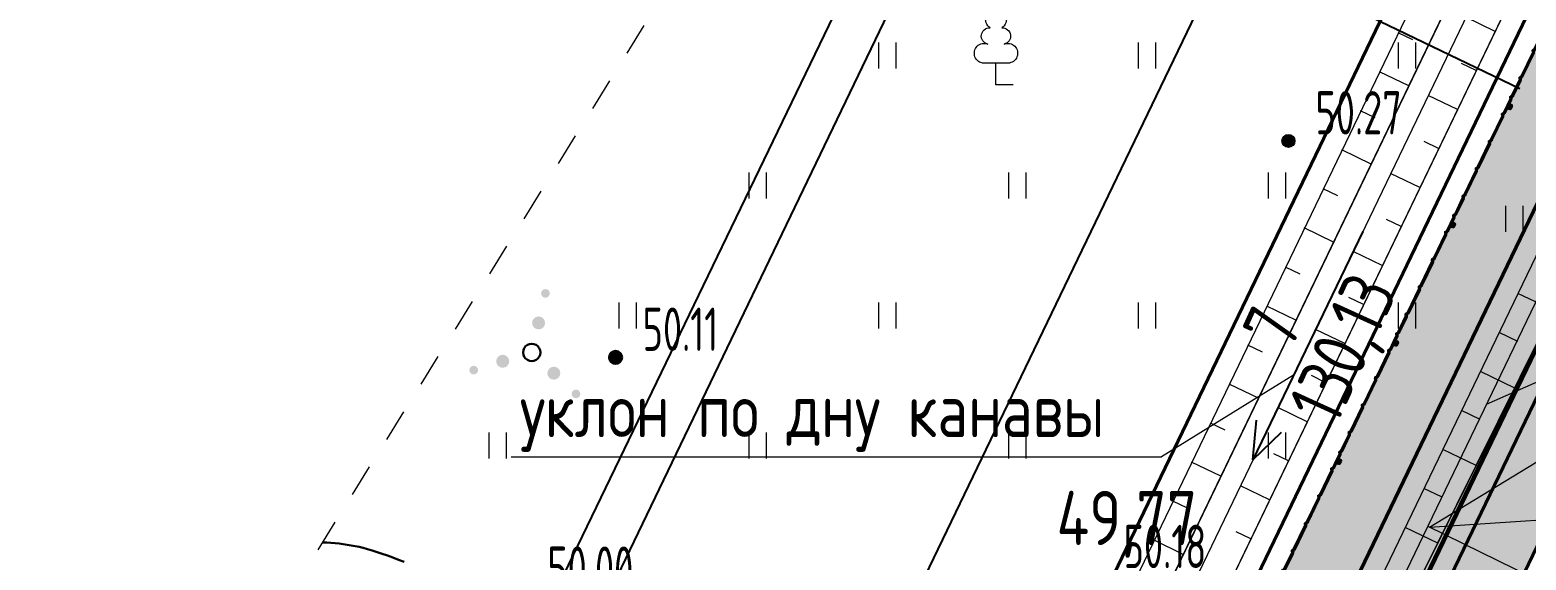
# Model space of a CAD drawing. Extents: x 1098675 to 1099684, y 381052 to 381453.
# Drawn here: x 1099204.19 to 1099238.75, y 381378.65 to 381390.89 of the extents above; entities that cross this region are included whole.
import ezdxf

# ---------------------------------------------------------------- set-up
doc = ezdxf.new("R2010")
doc.units = 0
doc.header["$MEASUREMENT"] = 0
doc.set_wipeout_variables(frame=1)
doc.header["$PDMODE"] = 34
doc.header["$PDSIZE"] = -1
doc.linetypes.add('500_189_2', pattern=[3, 1.5, -1.5])
doc.linetypes.add('Территория ПС Мелитопольская$0$GOST2.303 5', pattern=[24, 20, -1.5, 1, -1.5])
doc.layers.get('0').update_dxf_attribs({"linetype": 'CONTINUOUS', "lineweight": 0})
doc.layers.get('Defpoints').update_dxf_attribs({"color": 252, "linetype": 'CONTINUOUS'})
for name, color, linetype, lineweight in [('ГП', 7, 'CONTINUOUS', 20), ('ГП-ВП', 7, 'CONTINUOUS', 20), ('ГП-ВП вар.1', 7, 'CONTINUOUS', 0), ('ГП-площади', 252, 'CONTINUOUS', 0), ('ГП_БЛАГОУСТРОЙСТВО_ огражднение', 5, 'ограждение2', 30), ('ГП_БЛАГОУСТРОЙСТВО_озеленение', 73, 'CONTINUOUS', 5), ('ГП_БЛАГОУСТРОЙСТВО_тропа обхода по смежному титулу', 56, 'CONTINUOUS', 20), ('ГП_ГРАНИЦА_проект работ', 12, 'МИП_Граница_работ', 40), ('ГП_ТЕКСТ_размеры', 7, 'CONTINUOUS', 5), ('Разбивочный Благоустройство', 7, 'CONTINUOUS', 20), ('Съемка', 253, 'CONTINUOUS', 20), ('Территория ПС Мелитопольская$0$0.2 Внешнее ограждение', 5, 'CONTINUOUS', 40), ('Тропа обхода предв.', 7, 'CONTINUOUS', 0)]:
    doc.layers.add(name, color=color, linetype=linetype, lineweight=lineweight)
for name, color, linetype in [('Территория ПС Мелитопольская$0$0.4 Тропа обхода', 8, 'CONTINUOUS'), ('Территория ПС Мелитопольская$0$3_Осевая', 3, 'Территория ПС Мелитопольская$0$GOST2.303 5'), ('Территория ПС Мелитопольская$0$5_Заштрих', 6, 'CONTINUOUS')]:
    doc.layers.add(name, color=color, linetype=linetype)
doc.styles.add('GOST 2.304', font='GOST2304A.ttf', dxfattribs={"height": 1.25})
doc.styles.add('TOPO_D431', font='GOST2304A.ttf')
doc.styles.add('ГОСТ', font='GOST2304A.ttf', dxfattribs={"height": 2.5})
doc.styles.add('Территория ПС Мелитопольская$0$Standard', font='GOST2304A.ttf')
doc.linetypes.add('МИП_Граница_работ', pattern='A,10,-1.197667,[133,ltypeshp,S=0.35,R=0,X=0,Y=0],-0.044784,[133,ltypeshp,S=0.3,R=0,X=0,Y=0],-0.054403,[133,ltypeshp,S=0.24,R=0,X=0,Y=0],-0.071522,[133,ltypeshp,S=0.17,R=0,X=0,Y=0],-0.071361,[133,ltypeshp,S=0.1,R=0,X=0,Y=0],-1.662597,[133,ltypeshp,S=0.35,R=0,X=0,Y=0],-0.044784,[133,ltypeshp,S=0.3,R=0,X=0,Y=0],-0.054403,[133,ltypeshp,S=0.24,R=0,X=0,Y=0],-0.071522,[133,ltypeshp,S=0.17,R=0,X=0,Y=0],-0.071361,[133,ltypeshp,S=0.1,R=0,X=0,Y=0],-1.655597', length=15.000001)
doc.linetypes.add('ограждение2', pattern='A,0.25,-0.1,[132,ltypeshp.shx,S=0.1,R=0,X=-0.1,Y=0],-0.1,1', length=1.45)
doc.dimstyles.new('ISO-25', dxfattribs={"dimtxt": 1.5, "dimasz": 1.5, "dimexe": 1.25, "dimexo": 0, "dimtad": 1, "dimtxsty": 'TOPO_D431', "dimcen": 2.5, "dimazin": 0, "dimtfac": 1, "dimtmove": 0, "dimatfit": 3, "dimfxl": 1, "dimarcsym": 0})

# ---------------------------------------------------------------- blocks, each defined once
blk = doc.blocks.new('*D23')
at = {"layer": 'Defpoints', "color": 0, "linetype": 'Continuous', "lineweight": 60, "transparency": 16777216}
for p in [(1099247.43, 381419.422), (1099265.162, 381411.148), (1099255.26, 381389.926)]:
    blk.add_point(p, dxfattribs=at)
at = {"layer": 'ГП-ВП', "color": 0, "linetype": 'Continuous', "lineweight": -2, "transparency": 16777216}
for p, q in [((1099265.162, 381411.148), (1099246.297, 381419.951)), ((1099238.161, 381399.56), (1099246.795, 381418.063)), ((1099255.26, 381389.926), (1099236.394, 381398.729))]:
    blk.add_line(p, q, dxfattribs=at)
at = {"layer": 'ГП-ВП', "color": 0, "linetype": 'Continuous', "lineweight": 60, "transparency": 16777216}
for points in [[(1099246.569, 381418.169), (1099247.022, 381417.957), (1099247.43, 381419.422)], [(1099237.935, 381399.666), (1099238.388, 381399.454), (1099237.527, 381398.201)]]:
    blk.add_solid(points, dxfattribs=at)
at = {"layer": 'ГП-ВП', "color": 0, "linetype": 'Continuous', "transparency": 16777216, "insert": (1099241.13, 381409.441), "char_height": 1.5, "attachment_point": 5, "rotation": 64.9856, "style": 'TOPO_D431'}
blk.add_mtext('23,42', dxfattribs=at)
blk = doc.blocks.new('*D32')
at = {"layer": 'Defpoints', "color": 0, "linetype": 'Continuous', "lineweight": 60, "transparency": 16777216}
for p in [(1099229.11, 381404.375), (1099255.802, 381391.484), (1099214.88, 381306.752)]:
    blk.add_point(p, dxfattribs=at)
at = {"layer": 'ГП-ВП', "color": 0, "linetype": 'Continuous', "lineweight": -2, "transparency": 16777216}
for p, q in [((1099255.802, 381391.484), (1099227.984, 381404.918)), ((1099188.841, 381320.994), (1099228.458, 381403.024)), ((1099214.88, 381306.752), (1099187.063, 381320.187))]:
    blk.add_line(p, q, dxfattribs=at)
at = {"layer": 'ГП-ВП', "color": 0, "linetype": 'Continuous', "lineweight": 60, "transparency": 16777216}
for points in [[(1099228.232, 381403.133), (1099228.683, 381402.915), (1099229.11, 381404.375)], [(1099188.616, 381321.103), (1099189.066, 381320.885), (1099188.189, 381319.643)]]:
    blk.add_solid(points, dxfattribs=at)
at = {"layer": 'ГП-ВП', "color": 0, "linetype": 'Continuous', "lineweight": 20, "transparency": 16777216, "insert": (1099207.309, 381362.656), "char_height": 1.5, "attachment_point": 5, "rotation": 64.2216, "style": 'TOPO_D431'}
blk.add_mtext('94,1', dxfattribs=at)
blk = doc.blocks.new('Территория ПС Мелитопольская$0$Панель_Н3030_150_сбоку')
for p, q in [((5, 0), (10, 0)), ((5, 0), (5, -185)), ((10, 0), (10, -185)), ((5, -265), (5, -885)), ((7, -190), (34, -223)), ((34, -227), (7, -260)), ((10, -265), (10, -885)), ((38, -220), (11, -187)), ((11, -263), (38, -230)), ((5, -965), (5, -1585)), ((7, -890), (34, -923)), ((34, -927), (7, -960)), ((10, -965), (10, -1585)), ((38, -920), (11, -887)), ((11, -963), (38, -930)), ((5, -1665), (5, -2285)), ((7, -1590), (34, -1623)), ((34, -1627), (7, -1660)), ((10, -1665), (10, -2285)), ((38, -1620), (11, -1587)), ((11, -1663), (38, -1630)), ((5, -2365), (5, -2785)), ((7, -2290), (34, -2323)), ((34, -2327), (7, -2360)), ((10, -2365), (10, -2785)), ((38, -2320), (11, -2287)), ((11, -2363), (38, -2330)), ((5, -2865), (5, -3030)), ((5, -3030), (10, -3030)), ((7, -2790), (34, -2823)), ((34, -2827), (7, -2860)), ((10, -2865), (10, -3030)), ((38, -2820), (11, -2787)), ((11, -2863), (38, -2830))]:
    blk.add_line(p, q)
for centre in [(3, -25), (3, -175), (3, -275), (33, -225), (3, -425), (3, -575), (3, -725), (3, -875), (3, -975), (33, -925), (3, -1125), (3, -1275), (3, -1425), (3, -1575), (3, -1675), (33, -1625), (3, -1825), (3, -1975), (3, -2125), (3, -2275), (3, -2375), (33, -2325), (3, -2525), (3, -2675), (3, -2775), (3, -2875), (3, -3025), (33, -2825)]:
    blk.add_circle(centre, 2.5)
for centre, radius, start, end in [((13, -185), 7.5, 180, 219.486), ((13, -265), 7.5, 140.514, 180), ((13, -185), 2.5, 180, 219.486), ((13, -265), 2.5, 140.514, 180), ((33, -225), 7.5, 320.514, 39.486), ((13, -885), 7.5, 180, 219.486), ((13, -965), 7.5, 140.514, 180), ((13, -885), 2.5, 180, 219.486), ((13, -965), 2.5, 140.514, 180), ((33, -925), 7.5, 320.514, 39.486), ((13, -1585), 7.5, 180, 219.486), ((13, -1665), 7.5, 140.514, 180), ((13, -1585), 2.5, 180, 219.486), ((13, -1665), 2.5, 140.514, 180), ((33, -1625), 7.5, 320.514, 39.486), ((13, -2285), 7.5, 180, 219.486), ((13, -2365), 7.5, 140.514, 180), ((13, -2285), 2.5, 180, 219.486), ((13, -2365), 2.5, 140.514, 180), ((33, -2325), 7.5, 320.514, 39.486), ((13, -2785), 7.5, 180, 219.486), ((13, -2865), 7.5, 140.514, 180), ((13, -2785), 2.5, 180, 219.486), ((13, -2865), 2.5, 140.514, 180), ((33, -2825), 7.5, 320.514, 39.486)]:
    blk.add_arc(centre, radius, start, end)
blk = doc.blocks.new('*U75')
at = {"layer": 'Территория ПС Мелитопольская$0$5_Заштрих'}
h = blk.add_hatch(dxfattribs=at)
h.set_pattern_fill('ANSI31', color=256)
h.set_pattern_definition([(45, (-3717.2358, -503.4625), (-2.245064, 2.245064), [])])
edge = h.paths.add_edge_path()
edge.add_line((-40, 34), (-40, -34))
edge.add_arc((-34, -34), 6, 180, 270)
edge.add_line((-34, -40), (34, -40))
edge.add_arc((34, -34), 6, 270, 360)
edge.add_line((40, -34), (40, 34))
edge.add_arc((34, 34), 6, 0, 90)
edge.add_line((34, 40), (-34, 40))
edge.add_arc((-34, 34), 6, 90, 180)
edge = h.paths.add_edge_path(flags=16)
edge.add_line((-37, 34), (-37, -34))
edge.add_arc((-34, -34), 3, 180, 270)
edge.add_line((-34, -37), (34, -37))
edge.add_arc((34, -34), 3, 270, 360)
edge.add_line((37, -34), (37, 34))
edge.add_arc((34, 34), 3, 360, 450)
edge.add_line((34, 37), (-34, 37))
edge.add_arc((-34, 34), 3, 90, 180)
for points in [[(34, 40), (-34, 40, 0.414214), (-40, 34), (-40, -34, 0.414214), (-34, -40), (34, -40, 0.414214), (40, -34), (40, 34, 0.414214)], [(34, 37), (-34, 37, 0.414214), (-37, 34), (-37, -34, 0.414214), (-34, -37), (34, -37, 0.414214), (37, -34), (37, 34, 0.414214)]]:
    blk.add_lwpolyline(points, format="xyb", close=True)
at = {"layer": 'Территория ПС Мелитопольская$0$3_Осевая'}
for p, q in [((-80, 0), (80, 0)), ((0, -80), (0, 80))]:
    blk.add_line(p, q, dxfattribs=at)
at = {"style": 'Территория ПС Мелитопольская$0$Standard', "flags": 9}
for tag, p in [('НАИМЕНОВАНИЕ', (71, -97)), ('ЕД.ИЗМ', (71, -177))]:
    blk.add_attdef(tag, p, '', height=50, dxfattribs=at)
blk = doc.blocks.new('*U50')
at = {"xscale": -1}
for name, p, rotation in [('Территория ПС Мелитопольская$0$Панель_Н3030_150_сбоку', (37740, 86005), 336.3131653435842), ('*U75', (36555, 83216), 246.3131653435841), ('Территория ПС Мелитопольская$0$Панель_Н3030_150_сбоку', (36523, 83230), 336.3131653435842), ('*U75', (35337, 80441), 246.3131653435841), ('Территория ПС Мелитопольская$0$Панель_Н3030_150_сбоку', (35305, 80455), 336.3131653435842), ('*U75', (34120, 77667), 246.3131653435841), ('Территория ПС Мелитопольская$0$Панель_Н3030_150_сбоку', (34088, 77681), 336.3131653435842), ('*U75', (32903, 74892), 246.3131653435841), ('Территория ПС Мелитопольская$0$Панель_Н3030_150_сбоку', (32871, 74906), 336.3131653435842)]:
    blk.add_blockref(name, p, dxfattribs=dict(at, rotation=rotation))
blk = doc.blocks.new('Территория ПС Мелитопольская')
at = {"layer": 'Территория ПС Мелитопольская$0$0.4 Тропа обхода', "transparency": 33554534}
h = blk.add_hatch(color=256, dxfattribs=at)
h.dxf.hatch_style = 1
h.paths.add_polyline_path([(729104, 602832), (729225, 603130), (733466, 601233), (733380, 601036), (762579, 588771), (774045, 583823), (773675, 582825), (784155, 578208), (783870, 577056), (802583, 568921), (804433, 560231), (805151, 559888), (804505, 558535), (805975, 557904), (806369, 558822), (803976, 570060), (785748, 577984), (786028, 579117), (776266, 583536), (776626, 584530), (770978, 586532), (638012, 642832), (586836, 526190), (607888, 516968), (608530, 518433), (588945, 527013), (638843, 640743)])
at = {"layer": 'Территория ПС Мелитопольская$0$0.4 Тропа обхода'}
blk.add_lwpolyline([(729104, 602832), (638843, 640743), (588945, 527013), (608530, 518433), (607888, 516968), (586836, 526190), (638012, 642832), (770978, 586532), (776626, 584530), (776266, 583536), (786028, 579117), (785748, 577984), (803976, 570060), (806369, 558822), (805975, 557904), (804505, 558535)], dxfattribs=at)
at = {"layer": 'Территория ПС Мелитопольская$0$0.2 Внешнее ограждение'}
blk.add_blockref('*U50', (586859, 526239), dxfattribs=at)
blk = doc.blocks.new('*D110')
at = {"layer": 'Defpoints', "color": 0, "linetype": 'Continuous', "lineweight": 60, "transparency": 16777216}
for p in [(1099245.881, 381393.282), (1099251.56, 381390.549), (1099238.075, 381377.062)]:
    blk.add_point(p, dxfattribs=at)
at = {"layer": 'ГП_ТЕКСТ_размеры', "color": 0, "linetype": 'Continuous', "lineweight": -2, "transparency": 16777216}
for p, q in [((1099245.881, 381393.282), (1099252.686, 381390.007)), ((1099244.405, 381375.681), (1099250.909, 381389.197)), ((1099238.075, 381377.062), (1099244.881, 381373.787))]:
    blk.add_line(p, q, dxfattribs=at)
at = {"layer": 'ГП_ТЕКСТ_размеры', "color": 0, "linetype": 'Continuous', "lineweight": 60, "transparency": 16777216}
for points in [[(1099250.684, 381389.306), (1099251.135, 381389.089), (1099251.56, 381390.549)], [(1099244.18, 381375.789), (1099244.63, 381375.573), (1099243.755, 381374.329)]]:
    blk.add_solid(points, dxfattribs=at)
at = {"layer": 'ГП_ТЕКСТ_размеры', "color": 0, "linetype": 'Continuous', "lineweight": 5, "transparency": 16777216, "insert": (1099245.547, 381381.226), "char_height": 1.5, "attachment_point": 5, "rotation": 64.3023, "style": 'TOPO_D431'}
blk.add_mtext('18', dxfattribs=at)
blk = doc.blocks.new('*D111')
at = {"layer": 'Defpoints', "color": 0, "lineweight": 60, "ltscale": 5.5, "transparency": 16777216}
for p in [(1099241.688, 381427.963), (1099255.548, 381421.287), (1099200.283, 381306.545)]:
    blk.add_point(p, dxfattribs=at)
at = {"layer": 'ГП_ТЕКСТ_размеры', "color": 0, "lineweight": -2, "ltscale": 5.5, "transparency": 16777216}
for p, q in [((1099255.548, 381421.287), (1099240.561, 381428.505)), ((1099187.073, 381314.572), (1099241.037, 381426.612)), ((1099200.283, 381306.545), (1099185.296, 381313.763))]:
    blk.add_line(p, q, dxfattribs=at)
at = {"layer": 'ГП_ТЕКСТ_размеры', "color": 0, "lineweight": 60, "ltscale": 5.5, "transparency": 16777216}
for points in [[(1099240.812, 381426.72), (1099241.262, 381426.503), (1099241.688, 381427.963)], [(1099186.848, 381314.681), (1099187.299, 381314.464), (1099186.423, 381313.221)]]:
    blk.add_solid(points, dxfattribs=at)
at = {"layer": 'ГП_ТЕКСТ_размеры', "color": 0, "ltscale": 5.5, "transparency": 16777216, "insert": (1099212.714, 381371.238), "char_height": 1.5, "attachment_point": 5, "rotation": 64.2824, "style": 'TOPO_D431'}
blk.add_mtext('127,36', dxfattribs=at)
blk = doc.blocks.new('*D166')
at = {"layer": 'Defpoints', "color": 0, "linetype": 'Continuous', "lineweight": 60, "transparency": 16777216}
for p in [(1099242.834, 381415.555), (1099254.032, 381410.158), (1099206.204, 381310.935)]:
    blk.add_point(p, dxfattribs=at)
at = {"layer": 'ГП_ТЕКСТ_размеры', "color": 0, "linetype": 'Continuous', "lineweight": -2, "transparency": 16777216}
for p, q in [((1099254.032, 381410.158), (1099241.708, 381416.098)), ((1099195.658, 381317.683), (1099242.183, 381414.204)), ((1099206.204, 381310.935), (1099193.88, 381316.875))]:
    blk.add_line(p, q, dxfattribs=at)
at = {"layer": 'ГП_ТЕКСТ_размеры', "color": 0, "linetype": 'Continuous', "lineweight": 60, "transparency": 16777216}
for points in [[(1099241.958, 381414.313), (1099242.408, 381414.096), (1099242.834, 381415.555)], [(1099195.433, 381317.792), (1099195.883, 381317.575), (1099195.006, 381316.332)]]:
    blk.add_solid(points, dxfattribs=at)
at = {"layer": 'ГП_ТЕКСТ_размеры', "color": 0, "linetype": 'Continuous', "transparency": 16777216, "insert": (1099217.58, 381366.59), "char_height": 1.5, "attachment_point": 5, "rotation": 64.2649, "style": 'TOPO_D431'}
blk.add_mtext('110,15', dxfattribs=at)
blk = doc.blocks.new('Откос')
at = {"layer": 'ГП', "color": 7, "linetype": 'Continuous', "lineweight": 20, "elevation": 32.542}
blk.add_lwpolyline([(1099155.692, 381356.073), (1099156.719, 381357.552), (1099159.492, 381363.216), (1099172.507, 381389.191), (1099181.796, 381407.897), (1099194.165, 381433.796), (1099216.709, 381423.45), (1099219.249, 381414.71), (1099220.322, 381410.546), (1099229.626, 381391.495), (1099230.139, 381391.746), (1099220.86, 381410.744), (1099217.372, 381424.054), (1099193.739, 381434.985), (1099155.692, 381356.073)], close=True, dxfattribs=at)
for points in [[(1099177.979, 381400.222), (1099177.167, 381400.613)], [(1099177.163, 381399.505), (1099176.733, 381399.712)], [(1099177.094, 381398.428), (1099176.298, 381398.811)], [(1099176.294, 381397.703), (1099175.864, 381397.911)], [(1099176.204, 381396.636), (1099175.43, 381397.01)], [(1099175.417, 381395.906), (1099174.995, 381396.109)], [(1099175.315, 381394.845), (1099174.561, 381395.208)]]:
    blk.add_lwpolyline(points, dxfattribs=at)
blk = doc.blocks.new('*D242')
at = {"layer": 'Defpoints', "color": 0, "linetype": 'Continuous', "lineweight": 60, "transparency": 16777216}
for p in [(1099239.956, 381388.879), (1099239.404, 381387.734), (1099239.865, 381387.512)]:
    blk.add_point(p, dxfattribs=at)
at = {"layer": 'Разбивочный Благоустройство', "color": 0, "linetype": 'Continuous', "lineweight": -2, "transparency": 16777216}
for p, q in [((1099238.604, 381389.53), (1099231.413, 381392.995)), ((1099239.404, 381387.734), (1099240.498, 381390.005)), ((1099239.865, 381387.512), (1099240.959, 381389.783)), ((1099240.416, 381388.657), (1099239.956, 381388.879)), ((1099241.767, 381388.006), (1099243.119, 381387.354))]:
    blk.add_line(p, q, dxfattribs=at)
at = {"layer": 'Разбивочный Благоустройство', "color": 0, "linetype": 'Continuous', "lineweight": 60, "transparency": 16777216}
for points in [[(1099238.713, 381389.755), (1099238.496, 381389.304), (1099239.956, 381388.879)], [(1099241.876, 381388.231), (1099241.659, 381387.78), (1099240.416, 381388.657)]]:
    blk.add_solid(points, dxfattribs=at)
at = {"layer": 'Разбивочный Благоустройство', "color": 0, "linetype": 'Continuous', "lineweight": 20, "transparency": 16777216, "insert": (1099233.54, 381393.622), "char_height": 1.5, "attachment_point": 5, "rotation": 334.2735, "style": 'TOPO_D431'}
blk.add_mtext('0,5', dxfattribs=at)
blk = doc.blocks.new('Съемка')
at = {"layer": 'Съемка', "linetype": 'Continuous', "lineweight": 20}
h = blk.add_hatch(color=8, dxfattribs=at)
h.dxf.hatch_style = 1
edge = h.paths.add_edge_path()
edge.add_arc((1099233.26, 381388.327), 0.15, 0, 360)
at = {"layer": 'Съемка', "linetype": 'Continuous', "lineweight": -2}
h = blk.add_hatch(color=8, dxfattribs=at)
h.dxf.hatch_style = 1
edge = h.paths.add_edge_path()
edge.add_arc((1099217.717, 381383.332), 0.15, 0, 360)
at = {"layer": 'Съемка', "color": 8, "linetype": '500_189_2', "ltscale": 0.5, "flags": 128}
blk.add_lwpolyline([(1099133.523, 381194.224), (1099163.643, 381246.014), (1099184.903, 381282.974), (1099200.658, 381312.814), (1099205.993, 381322.639), (1099197.616, 381357.65), (1099220.018, 381393.616), (1099240.176, 381427.353), (1099262.933, 381417.085)], dxfattribs=at)
at = {"layer": 'Съемка', "color": 8, "linetype": 'Continuous', "lineweight": 20}
blk.add_lwpolyline([(1099226.904, 381389.622), (1099226.504, 381389.622), (1099226.504, 381390.122), (1099226.223, 381390.122, -1.178675), (1099226.316, 381390.564, -0.944856), (1099226.368, 381390.935, -3.216662), (1099226.64, 381390.935, -0.944856), (1099226.693, 381390.564, -1.178675), (1099226.786, 381390.122, 0), (1099226.504, 381390.122, 0.669612)], format="xyb", dxfattribs=at)
for points in [[(1099223.8, 381390), (1099223.8, 381390.6)], [(1099224.2, 381390), (1099224.2, 381390.6)], [(1099229.8, 381390), (1099229.8, 381390.6)], [(1099230.2, 381390), (1099230.2, 381390.6)], [(1099235.8, 381390), (1099235.8, 381390.6)], [(1099236.2, 381390), (1099236.2, 381390.6)], [(1099220.8, 381387), (1099220.8, 381387.6)], [(1099221.2, 381387), (1099221.2, 381387.6)], [(1099226.8, 381387), (1099226.8, 381387.6)], [(1099227.2, 381387), (1099227.2, 381387.6)], [(1099232.8, 381387), (1099232.8, 381387.6)], [(1099233.2, 381387), (1099233.2, 381387.6)], [(1099238.28, 381386.232), (1099238.28, 381386.832)], [(1099238.68, 381386.232), (1099238.68, 381386.832)], [(1099217.8, 381384), (1099217.8, 381384.6)], [(1099218.2, 381384), (1099218.2, 381384.6)], [(1099223.8, 381384), (1099223.8, 381384.6)], [(1099224.2, 381384), (1099224.2, 381384.6)], [(1099229.8, 381384), (1099229.8, 381384.6)], [(1099230.2, 381384), (1099230.2, 381384.6)], [(1099235.8, 381384), (1099235.8, 381384.6)], [(1099236.2, 381384), (1099236.2, 381384.6)], [(1099214.8, 381381), (1099214.8, 381381.6)], [(1099215.2, 381381), (1099215.2, 381381.6)], [(1099220.8, 381381), (1099220.8, 381381.6)], [(1099221.2, 381381), (1099221.2, 381381.6)], [(1099226.8, 381381), (1099226.8, 381381.6)], [(1099227.2, 381381), (1099227.2, 381381.6)], [(1099232.8, 381381), (1099232.8, 381381.6)], [(1099233.2, 381381), (1099233.2, 381381.6)]]:
    blk.add_lwpolyline(points, dxfattribs=at)
at = {"layer": 'Съемка', "color": 8, "lineweight": 30, "ltscale": 0.5, "flags": 128}
blk.add_lwpolyline([(1099210.953, 381379.063), (1099211.049, 381379.058), (1099211.144, 381379.052), (1099211.239, 381379.044), (1099211.332, 381379.034), (1099211.425, 381379.022), (1099211.517, 381379.009), (1099211.608, 381378.993), (1099211.699, 381378.977), (1099211.791, 381378.957), (1099211.889, 381378.933), (1099211.991, 381378.906), (1099212.098, 381378.875), (1099212.21, 381378.839), (1099212.327, 381378.8), (1099212.448, 381378.757), (1099212.575, 381378.71), (1099212.704, 381378.661), (1099212.833, 381378.612)], dxfattribs=at)
at = {"layer": 'Съемка', "color": 8, "linetype": 'Continuous', "lineweight": 20}
blk.add_circle((1099233.26, 381388.327), 0.15, dxfattribs=at)
at = {"layer": 'Съемка', "color": 8, "linetype": 'Continuous', "lineweight": -2}
blk.add_circle((1099217.717, 381383.332), 0.15, dxfattribs=at)
at = {"layer": 'Съемка', "color": 8, "lineweight": 30, "style": 'ГОСТ', "width": 0.8}
for s, p in [('50.27', (1099233.885, 381388.477)), ('50.11', (1099218.342, 381383.482)), ('50.18', (1099229.454, 381378.469)), ('50.00', (1099216.142, 381377.967))]:
    blk.add_text(s, height=1, dxfattribs=at).set_placement(p)
at = {"color": 8, "linetype": 'Continuous', "lineweight": -2}
blk.add_wipeout([(1099215.981, 381383.446), (1099215.974, 381383.497), (1099215.954, 381383.546), (1099215.922, 381383.587), (1099215.881, 381383.619), (1099215.833, 381383.639), (1099215.781, 381383.646), (1099215.729, 381383.639), (1099215.681, 381383.619), (1099215.64, 381383.587), (1099215.608, 381383.546), (1099215.588, 381383.497), (1099215.581, 381383.446), (1099215.588, 381383.394), (1099215.608, 381383.346), (1099215.64, 381383.304), (1099215.681, 381383.272), (1099215.729, 381383.252), (1099215.781, 381383.246), (1099215.833, 381383.252), (1099215.881, 381383.272), (1099215.922, 381383.304), (1099215.954, 381383.346), (1099215.974, 381383.394)], dxfattribs=at).dxf.layer = 'Съемка'
at = {"layer": 'Съемка', "linetype": 'Continuous', "lineweight": -2}
h = blk.add_hatch(color=8, dxfattribs=at)
edge = h.paths.add_edge_path()
edge.add_arc((1099216.803, 381382.489), 0.1, 0, 360)
edge = h.paths.add_edge_path()
edge.add_arc((1099216.098, 381384.809), 0.1, 0, 360)
edge = h.paths.add_edge_path()
edge.add_arc((1099214.441, 381383.038), 0.1, 0, 360)
h = blk.add_hatch(color=8, dxfattribs=at)
edge = h.paths.add_edge_path()
edge.add_arc((1099215.939, 381384.127), 0.15, 0, 360)
edge = h.paths.add_edge_path()
edge.add_arc((1099215.111, 381383.242), 0.15, 0, 360)
edge = h.paths.add_edge_path()
edge.add_arc((1099216.292, 381382.967), 0.15, 0, 360)
at = {"layer": 'Съемка', "color": 8, "linetype": 'Continuous', "lineweight": -2, "flags": 128}
blk.add_lwpolyline([(1099215.981, 381383.446), (1099215.974, 381383.497), (1099215.954, 381383.546), (1099215.922, 381383.587), (1099215.881, 381383.619), (1099215.833, 381383.639), (1099215.781, 381383.646), (1099215.729, 381383.639), (1099215.681, 381383.619), (1099215.64, 381383.587), (1099215.608, 381383.546), (1099215.588, 381383.497), (1099215.581, 381383.446), (1099215.588, 381383.394), (1099215.608, 381383.346), (1099215.64, 381383.304), (1099215.681, 381383.272), (1099215.729, 381383.252), (1099215.781, 381383.246), (1099215.833, 381383.252), (1099215.881, 381383.272), (1099215.922, 381383.304), (1099215.954, 381383.346), (1099215.974, 381383.394)], close=True, dxfattribs=at)
blk = doc.blocks.new('Канава')
at = {"layer": 'ГП', "color": 116, "linetype": 'Continuous', "lineweight": 20, "true_color": 0x136734, "elevation": 50.406}
for points in [[(1099251.984, 381424.431), (1099195.291, 381306.731)], [(1099252.528, 381423.83), (1099196.981, 381308.513)], [(1099252.89, 381423.43), (1099197.432, 381308.296)], [(1099253.433, 381422.83), (1099197.092, 381305.864)], [(1099238.032, 381390.856), (1099237.356, 381391.182)], [(1099236.134, 381390.661), (1099235.796, 381390.823)], [(1099237.598, 381389.955), (1099237.26, 381390.118)], [(1099236.038, 381389.597), (1099235.362, 381389.922)], [(1099237.164, 381389.054), (1099236.489, 381389.38)], [(1099235.266, 381388.859), (1099234.928, 381389.021)], [(1099235.17, 381387.795), (1099234.494, 381388.121)], [(1099236.73, 381388.154), (1099236.392, 381388.316)], [(1099236.296, 381387.253), (1099235.621, 381387.578)], [(1099234.398, 381387.057), (1099234.06, 381387.22)], [(1099234.302, 381385.993), (1099233.626, 381386.319)], [(1099235.862, 381386.352), (1099235.524, 381386.514)], [(1099235.428, 381385.451), (1099234.753, 381385.776)], [(1099233.53, 381385.255), (1099233.193, 381385.418)], [(1099234.994, 381384.55), (1099234.657, 381384.713)], [(1099233.434, 381384.191), (1099232.759, 381384.517)], [(1099234.56, 381383.649), (1099233.885, 381383.974)], [(1099232.662, 381383.453), (1099232.325, 381383.616)], [(1099234.126, 381382.748), (1099233.789, 381382.911)], [(1099232.566, 381382.39), (1099231.891, 381382.715)], [(1099233.692, 381381.847), (1099233.017, 381382.173)], [(1099231.795, 381381.651), (1099231.457, 381381.814)], [(1099231.698, 381380.588), (1099231.023, 381380.913)], [(1099233.259, 381380.946), (1099232.921, 381381.109)], [(1099232.825, 381380.045), (1099232.149, 381380.371)], [(1099230.927, 381379.849), (1099230.589, 381380.012)], [(1099230.83, 381378.786), (1099230.155, 381379.111)], [(1099232.391, 381379.144), (1099232.053, 381379.307)]]:
    blk.add_lwpolyline(points, dxfattribs=at)

msp = doc.modelspace()

# ---------------------------------------------------------------- block references
at = {"layer": 'Съемка', "color": 6, "lineweight": 30}
msp.add_blockref('Съемка', (0, 0), dxfattribs=at)

# ---------------------------------------------------------------- next in the draw order: hatches: boundary and pattern name
at = {"layer": 'ГП_БЛАГОУСТРОЙСТВО_озеленение', "linetype": 'Continuous'}
h = msp.add_hatch(dxfattribs=at)
h.set_pattern_fill('ANSI38', color=8, scale=3)
h.set_pattern_definition([(45, (0, 0), (-0.26516504294, 0.26516504294), []), (135, (0, 0), (-0.79549512883, 0.26516504294), [0.9375, -0.5625])])
h.paths.add_polyline_path([(1099270.819, 381410.438), (1099271.621, 381412.107), (1099254.879, 381419.85), (1099200.97, 381307.979), (1099219.183, 381299.202), (1099220.034, 381300.93, 0.415504), (1099219.337, 381302.939), (1099204.202, 381310.235), (1099255.936, 381417.559)])
at = {"layer": 'ГП_БЛАГОУСТРОЙСТВО_озеленение', "linetype": 'Continuous', "lineweight": 5, "ltscale": 1.5, "true_color": 0xcd6928}
h = msp.add_hatch(dxfattribs=at)
h.set_pattern_fill('HONEY', color=32, scale=2.5)
h.set_pattern_definition([(0, (-1.06672, 1.84678), (0.46875, 0.27063293868), [0.3125, -0.625]), (120, (-1.06672, 1.84678), (-0.46875, 0.27063293868), [0.3125, -0.625]), (60, (-1.06672, 1.84678), (1e-16, 0.541265877365), [-0.625, 0.3125])])
edge = h.paths.add_edge_path()
edge.add_line((1099219.337, 381302.939), (1099204.202, 381310.235))
edge.add_line((1099204.202, 381310.235), (1099226.566, 381356.63))
edge.add_line((1099226.566, 381356.63), (1099228.843, 381361.355))
edge.add_line((1099228.843, 381361.355), (1099255.936, 381417.559))
edge.add_line((1099255.936, 381417.559), (1099270.821, 381410.438))
edge.add_line((1099270.821, 381410.438), (1099268.91, 381406.445))
edge.add_line((1099268.91, 381406.445), (1099276.604, 381402.725))
edge.add_arc((1099273.557, 381396.423), 7, -25.7881, 64.1947, ccw=False)
edge.add_line((1099279.86, 381393.378), (1099275.944, 381385.272))
edge.add_line((1099275.944, 381385.272), (1099275.043, 381385.707))
edge.add_line((1099275.043, 381385.707), (1099278.959, 381393.813))
edge.add_arc((1099273.557, 381396.423), 6, 334.2119, 424.1947)
edge.add_line((1099276.169, 381401.824), (1099267.58, 381405.977))
edge.add_line((1099267.58, 381405.977), (1099269.487, 381409.966))
edge.add_line((1099269.487, 381409.966), (1099260.014, 381414.496))
edge.add_line((1099260.014, 381414.496), (1099257.211, 381408.637))
edge.add_line((1099257.211, 381408.637), (1099254.034, 381410.157))
edge.add_line((1099254.034, 381410.157), (1099238.095, 381377.07))
edge.add_line((1099238.095, 381377.07), (1099222.125, 381343.934))
edge.add_line((1099222.125, 381343.934), (1099213.44, 381325.935))
edge.add_line((1099213.44, 381325.935), (1099206.204, 381310.935))
edge.add_line((1099206.204, 381310.935), (1099222.661, 381303.002))
edge.add_line((1099222.661, 381303.002), (1099220.519, 381298.558))
edge.add_line((1099220.519, 381298.558), (1099219.185, 381299.201))
edge.add_line((1099219.185, 381299.201), (1099219.275, 381299.373))
edge.add_line((1099219.275, 381299.373), (1099220.034, 381300.93))
edge.add_arc((1099218.686, 381301.588), 1.5, 334.012, 424.2644)
at = {"layer": 'ГП_БЛАГОУСТРОЙСТВО_тропа обхода по смежному титулу', "linetype": 'Continuous'}
h = msp.add_hatch(dxfattribs=at)
h.set_pattern_fill('ANSI36', color=256, scale=2)
h.set_pattern_definition([(45, (0, 0), (0.13258252147, 0.486135912066), [0.625, -0.125, 0, -0.125])])
h.paths.add_polyline_path([(1099220.519, 381298.558), (1099200.974, 381307.977), (1099254.879, 381419.85), (1099278.977, 381408.705), (1099278.01, 381410.822), (1099254.141, 381421.959), (1099198.851, 381307.21), (1099219.825, 381297.118)])

# ---------------------------------------------------------------- next in the draw order: linework, layer by layer
at = {"linetype": 'Continuous', "lineweight": 60}
msp.add_lwpolyline([(1099267.452, 381359.752), (1099235.046, 381375.37), (1099252.69, 381411.981), (1099255.431, 381410.659), (1099255.623, 381411.06)], dxfattribs=at)
at = {"layer": 'ГП', "color": 35, "linetype": 'Continuous', "true_color": 0xb07030}
msp.add_lwpolyline([(1099255.936, 381417.559), (1099204.202, 381310.235)], dxfattribs=at)
at = {"layer": 'ГП-ВП', "color": 3, "linetype": 'Continuous'}
msp.add_lwpolyline([(1099236.518, 381379.415), (1099255.808, 381391.143), (1099264.141, 381383.383)], dxfattribs=at)
at = {"layer": 'ГП-ВП', "color": 6, "linetype": 'Continuous'}
msp.add_lwpolyline([(1099237.835, 381382.253), (1099255.26, 381389.926), (1099264.141, 381383.383)], dxfattribs=at)
at = {"layer": 'ГП-ВП', "color": 2, "linetype": 'Continuous'}
for points in [[(1099239.949, 381386.642), (1099236.478, 381379.434), (1099242.119, 381376.678)], [(1099236.518, 381379.415), (1099250.536, 381380.333)], [(1099236.478, 381379.434), (1099233.006, 381372.227), (1099238.648, 381369.471)]]:
    msp.add_lwpolyline(points, dxfattribs=at)
at = {"layer": 'ГП-ВП вар.1', "color": 7, "linetype": 'Continuous', "lineweight": 25}
for p, q in [((1099234.975, 381386.237), (1099232.435, 381380.968)), ((1099232.435, 381380.968), (1099232.52, 381381.886)), ((1099232.435, 381380.968), (1099233.101, 381381.606))]:
    msp.add_line(p, q, dxfattribs=at)
at = {"layer": 'ГП-ВП вар.1', "color": 0, "linetype": 'ByBlock', "lineweight": 18}
for points in [[(1099233.375, 381382.918), (1099230.327, 381381.034)], [(1099215.306, 381381.034), (1099230.327, 381381.034)]]:
    msp.add_lwpolyline(points, dxfattribs=at)
at = {"layer": 'ГП-площади', "color": 1, "linetype": 'Continuous', "lineweight": 20}
msp.add_lwpolyline([(1099195.291, 381306.731), (1099196.981, 381308.513), (1099252.529, 381423.832), (1099254.149, 381424.421), (1099310.528, 381398.154), (1099310.317, 381397.701), (1099254.126, 381423.88), (1099252.89, 381423.43), (1099197.432, 381308.296), (1099197.112, 381305.903), (1099253.433, 381422.83), (1099254.091, 381423.069), (1099310.68, 381396.704), (1099311.525, 381398.517), (1099254.184, 381425.232), (1099251.984, 381424.431), (1099195.291, 381306.731)], close=True, dxfattribs=at)
at = {"layer": 'ГП-площади', "color": 1, "linetype": 'Continuous'}
msp.add_lwpolyline([(1099254.879, 381419.85), (1099200.97, 381307.979), (1099219.183, 381299.202), (1099219.183, 381299.202), (1099220.034, 381300.93, 0.415504), (1099219.337, 381302.939), (1099204.202, 381310.235), (1099255.936, 381417.559)], format="xyb", dxfattribs=at)
at = {"layer": 'ГП-площади', "color": 3, "linetype": 'Continuous', "lineweight": 20}
msp.add_lwpolyline([(1099291.021, 381375.693), (1099291.533, 381375.943), (1099282.254, 381394.941), (1099278.767, 381408.251), (1099255.134, 381419.182), (1099217.087, 381340.27), (1099218.114, 381341.749), (1099221.497, 381348.631), (1099227.769, 381361.149), (1099230.457, 381366.514), (1099232.249, 381370.091), (1099233.145, 381371.879), (1099235.82, 381377.251), (1099237.599, 381380.833), (1099241.157, 381387.999), (1099243.807, 381393.383), (1099245.53, 381396.992), (1099246.392, 381398.797), (1099255.56, 381417.993), (1099278.104, 381407.647), (1099280.477, 381399.481), (1099281.717, 381394.743), (1099291.021, 381375.693)], close=True, dxfattribs=at)
at = {"layer": 'ГП-площади', "color": 1, "linetype": 'Continuous', "lineweight": 40}
msp.add_lwpolyline([(1099254.034, 381410.157), (1099206.208, 381310.942), (1099222.665, 381303.011), (1099220.519, 381298.558), (1099220.519, 381298.558), (1099219.189, 381299.214), (1099220.034, 381300.93, 0.417866), (1099219.337, 381302.939), (1099204.202, 381310.235), (1099255.936, 381417.559)], format="xyb", dxfattribs=at)
at = {"layer": 'ГП_БЛАГОУСТРОЙСТВО_ огражднение', "color": 5, "linetype": 'ограждение2', "ltscale": 3}
msp.add_lwpolyline([(1099278.01, 381410.822), (1099278.01, 381410.822), (1099254.121, 381421.952), (1099198.861, 381307.231), (1099218.489, 381297.761)], dxfattribs=at)
at = {"layer": 'ГП_БЛАГОУСТРОЙСТВО_тропа обхода по смежному титулу', "linetype": 'Continuous'}
msp.add_lwpolyline([(1099220.519, 381298.558), (1099200.974, 381307.977), (1099254.879, 381419.85), (1099278.977, 381408.705), (1099278.01, 381410.822), (1099254.141, 381421.959), (1099198.851, 381307.21), (1099219.825, 381297.118)], close=True, dxfattribs=at)
at = {"layer": 'ГП_ГРАНИЦА_проект работ', "linetype": 'МИП_Граница_работ', "ltscale": 0.4}
msp.add_lwpolyline([(1099194.623, 381306.498), (1099197.326, 381305.196), (1099253.796, 381422.43), (1099254.067, 381422.529), (1099310.922, 381396.04), (1099312.189, 381398.759), (1099254.208, 381425.773), (1099251.622, 381424.831)], close=True, dxfattribs=at)
msp.add_lwpolyline([(1099173.854, 381178.786), (1099228.953, 381292.771), (1099225.374, 381294.496), (1099226.05, 381295.898), (1099226.05, 381295.898), (1099229.482, 381302.891), (1099237.551, 381299.051), (1099234.157, 381291.998), (1099301.518, 381259.586), (1099320.223, 381299.995), (1099274.482, 381321.132), (1099286.423, 381345.285), (1099292.53, 381356.818), (1099295.109, 381369.148), (1099283.365, 381395.101), (1099283.365, 381395.101), (1099279.178, 381408.609), (1099254.879, 381419.85), (1099200.973, 381307.977), (1099220.356, 381298.624), (1099219.629, 381297.212), (1099216.36, 381298.795), (1099202.66, 381270.59)], dxfattribs=at)

# ---------------------------------------------------------------- next in the draw order: block references
at = {"layer": 'ГП', "color": 1, "linetype": 'Continuous', "lineweight": 20}
for name, p in [('Канава', (0, 0)), ('Откос', (61.395, -15.803))]:
    msp.add_blockref(name, p, dxfattribs=at)
at = {"layer": 'Тропа обхода предв.', "xscale": 0.001, "yscale": 0.001, "zscale": 0.001, "rotation": 357.9626094329727}
msp.add_blockref('Территория ПС Мелитопольская', (1098593.679, 380802.216), dxfattribs=at)

# ---------------------------------------------------------------- next in the draw order: texts
at = {"layer": 'ГП-ВП', "color": 2, "lineweight": 20, "insert": (1099227.903, 381380.25), "char_height": 1.25, "width": 4.51737, "attachment_point": 1, "style": 'GOST 2.304'}
msp.add_mtext('49,77', dxfattribs=at)
at = {"layer": 'ГП-ВП вар.1', "color": 7, "lineweight": 20, "char_height": 1.25, "width": 2.17057, "attachment_point": 1, "rotation": 65.513, "style": 'GOST 2.304'}
for s, insert in [('130,13', (1099233.225, 381382.231)), ('7', (1099232.165, 381383.966))]:
    msp.add_mtext(s, dxfattribs=dict(at, insert=insert))
at = {"layer": 'ГП-ВП вар.1', "lineweight": 20, "insert": (1099215.508, 381382.741), "char_height": 1.25, "width": 14.92037, "attachment_point": 1, "style": 'GOST 2.304'}
msp.add_mtext('уклон по дну канавы', dxfattribs=at)

# ---------------------------------------------------------------- next in the draw order: dimensions: what is measured, and where the dimension line sits
at = {"layer": 'ГП-ВП', "color": 6, "linetype": 'Continuous'}
dim = msp.add_aligned_dim(p1=(1099255.26, 381389.926), p2=(1099265.162, 381411.148), distance=19.568, dimstyle='ISO-25', dxfattribs=at)
dim.commit()
dim.dimension.update_dxf_attribs({"geometry": '*D23', "text_midpoint": (1099241.13, 381409.441)})
at = {"layer": 'ГП-ВП', "color": 5, "linetype": 'Continuous', "lineweight": 20}
dim = msp.add_aligned_dim(p1=(1099214.88, 381306.752), p2=(1099255.802, 381391.484), distance=29.642, dimstyle='ISO-25', dxfattribs=at)
dim.commit()
dim.dimension.update_dxf_attribs({"geometry": '*D32', "text_midpoint": (1099207.309, 381362.656)})
at = {"layer": 'ГП_ТЕКСТ_размеры', "color": 7, "ltscale": 5.5}
dim = msp.add_aligned_dim(p1=(1099200.283, 381306.545), p2=(1099255.548, 381421.287), distance=15.385, dimstyle='ISO-25', dxfattribs=at)
dim.commit()
dim.dimension.update_dxf_attribs({"geometry": '*D111', "text_midpoint": (1099212.714, 381371.238)})
at = {"layer": 'ГП_ТЕКСТ_размеры', "color": 7, "linetype": 'Continuous'}
dim = msp.add_aligned_dim(p1=(1099206.204, 381310.935), p2=(1099254.032, 381410.158), distance=12.431, dimstyle='ISO-25', dxfattribs=at)
dim.commit()
dim.dimension.update_dxf_attribs({"geometry": '*D166', "text_midpoint": (1099217.58, 381366.59)})
at = {"layer": 'ГП_ТЕКСТ_размеры', "linetype": 'Continuous', "lineweight": 5}
dim = msp.add_linear_dim(base=(1099251.56, 381390.549), p1=(1099238.075, 381377.062), p2=(1099245.881, 381393.282), angle=64.3023, dimstyle='ISO-25', dxfattribs=at)
dim.commit()
dim.dimension.update_dxf_attribs({"geometry": '*D110', "text_midpoint": (1099246.786, 381380.629), "dimtype": 161})
at = {"layer": 'Разбивочный Благоустройство', "color": 7, "linetype": 'Continuous', "lineweight": 20}
dim = msp.add_linear_dim(base=(1099239.956, 381388.879), p1=(1099239.865, 381387.512), p2=(1099239.404, 381387.734), angle=154.2735, text='0,5', dimstyle='ISO-25', dxfattribs=at)
dim.commit()
dim.dimension.update_dxf_attribs({"geometry": '*D242', "text_midpoint": (1099232.894, 381392.281), "dimtype": 161})

doc.saveas('drawing.dxf')
